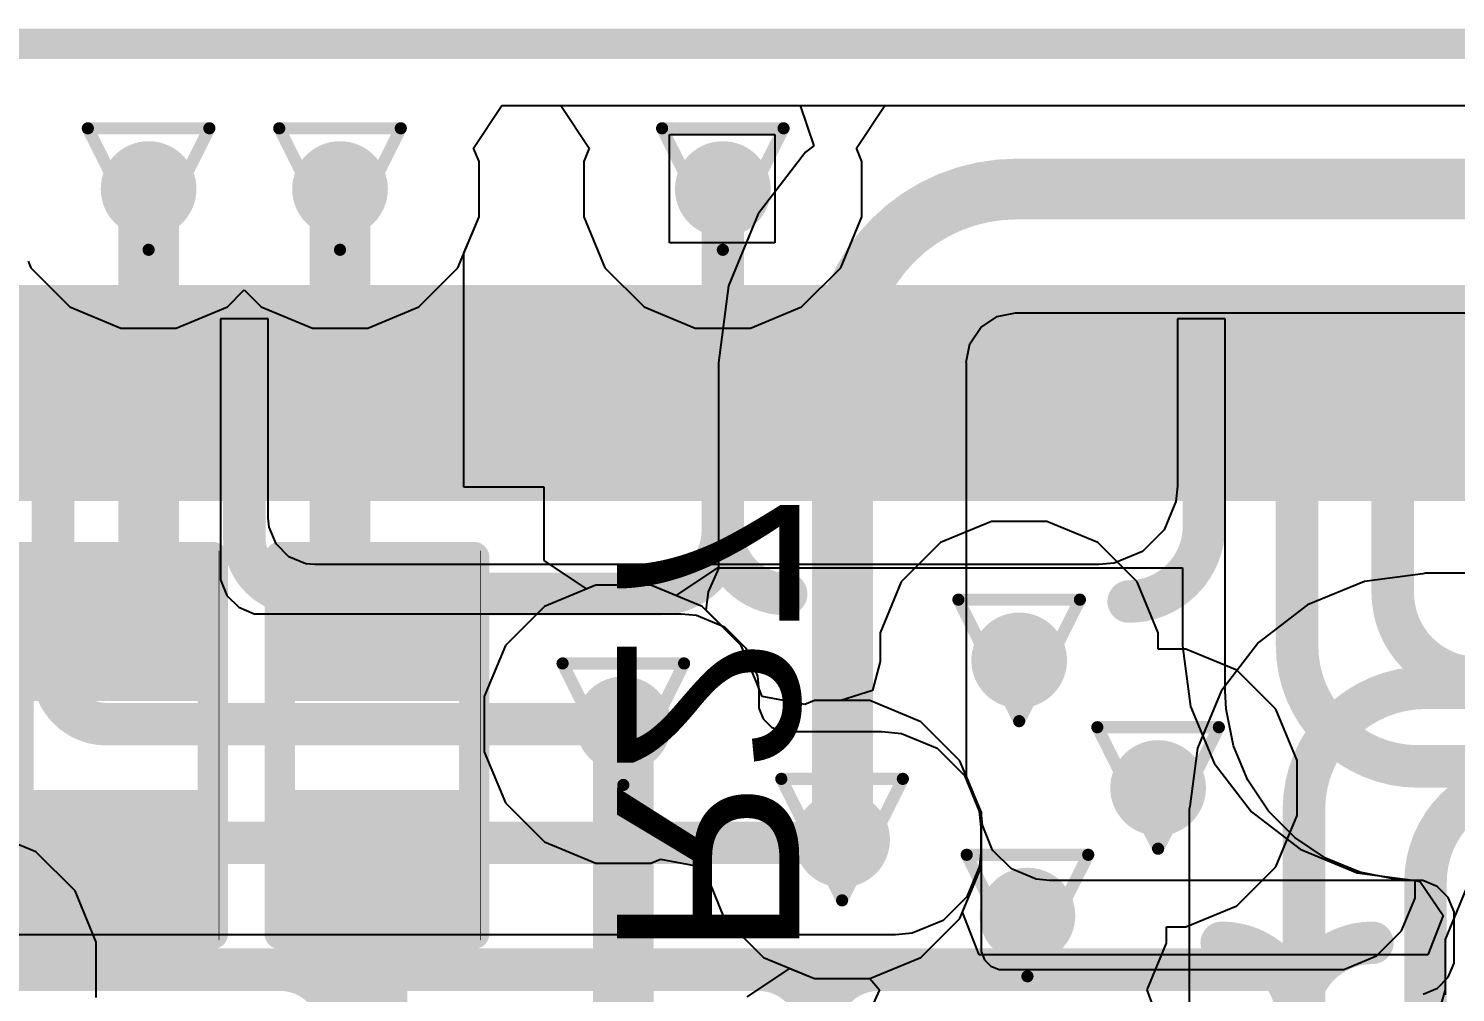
# Model space of a CAD drawing. Header units: inches. Extents: x -5 to 234, y -4 to 104.
# Drawn here: x 60 to 65.96, y 32.53 to 36.56 of the extents above; entities that cross this region are included whole.
import ezdxf

# ---------------------------------------------------------------- set-up
doc = ezdxf.new("R2010")
doc.units = ezdxf.units.IN
for name, color, linetype in [('Board Outline', 216, 'Continuous'), ('Bottom Layer', 5, 'Continuous'), ('Bottom Overlay', 54, 'Continuous'), ('Bottom Paste', 16, 'Continuous'), ('Bottom Solder', 6, 'Continuous'), ('Drill Drawing', 1, 'Continuous'), ('GND', 16, 'Continuous'), ('POWER', 76, 'Continuous'), ('Top Layer', 1, 'Continuous'), ('Top Solder', 216, 'Continuous'), ('Via Holes', 16, 'Continuous')]:
    doc.layers.add(name, color=color, linetype=linetype)
doc.styles.add('Arial', font='', dxfattribs={"height": 0.2})
doc.styles.get('Arial').set_extended_font_data('Arial')

# ---------------------------------------------------------------- blocks, each defined once
blk = doc.blocks.new('DF40C_100DS_0_4V_51__8')
at = {"layer": 'Top Layer'}
for points in [[(-11.3000028, 0.35000057), (-11.1000032, 0.35000057), (-11.1000032, -0.35000057), (-11.3000028, -0.35000057)], [(-10.89999852, 0.35000057), (-10.69999892, 0.35000057), (-10.69999892, -0.35000057), (-10.89999852, -0.35000057)], [(-10.49999678, 0.35000057), (-10.29999718, 0.35000057), (-10.29999718, -0.35000057), (-10.49999678, -0.35000057)], [(-10.10000012, 0.35000057), (-9.900000519999999, 0.35000057), (-9.900000519999999, -0.35000057), (-10.10000012, -0.35000057)], [(-9.700000919999999, 0.35000057), (-9.500001319999999, 0.35000057), (-9.500001319999999, -0.35000057), (-9.700000919999999, -0.35000057)], [(-9.30000172, 0.35000057), (-9.100002120000001, 0.35000057), (-9.100002120000001, -0.35000057), (-9.30000172, -0.35000057)], [(-8.899999979999999, 0.35000057), (-8.700000379999999, 0.35000057), (-8.700000379999999, -0.35000057), (-8.899999979999999, -0.35000057)], [(-8.500000779999999, 0.35000057), (-8.300001179999999, 0.35000057), (-8.300001179999999, -0.35000057), (-8.500000779999999, -0.35000057)], [(-8.100001579999999, 0.35000057), (-7.90000198, 0.35000057), (-7.90000198, -0.35000057), (-8.100001579999999, -0.35000057)], [(-7.69999984, 0.35000057), (-7.50000024, 0.35000057), (-7.50000024, -0.35000057), (-7.69999984, -0.35000057)], [(-7.300000639999999, 0.35000057), (-7.10000104, 0.35000057), (-7.10000104, -0.35000057), (-7.300000639999999, -0.35000057)], [(-6.899998899999999, 0.35000057), (-6.6999993, 0.35000057), (-6.6999993, -0.35000057), (-6.899998899999999, -0.35000057)], [(-6.50000224, 0.35000057), (-6.30000264, 0.35000057), (-6.30000264, -0.35000057), (-6.50000224, -0.35000057)], [(-6.09999796, 0.35000057), (-5.89999836, 0.35000057), (-5.89999836, -0.35000057), (-6.09999796, -0.35000057)], [(-5.7000013, 0.35000057), (-5.500001699999999, 0.35000057), (-5.500001699999999, -0.35000057), (-5.7000013, -0.35000057)]]:
    blk.add_hatch(color=1, dxfattribs=at).paths.add_polyline_path(points)
at = {"layer": 'Top Solder'}
for points in [[(-11.4016028, 0.45160057), (-10.9984032, 0.45160057), (-10.9984032, -0.45160057), (-11.4016028, -0.45160057)], [(-11.00159852, 0.45160057), (-10.59839892, 0.45160057), (-10.59839892, -0.45160057), (-11.00159852, -0.45160057)], [(-10.60159678, 0.45160057), (-10.19839718, 0.45160057), (-10.19839718, -0.45160057), (-10.60159678, -0.45160057)], [(-10.20160012, 0.45160057), (-9.79840052, 0.45160057), (-9.79840052, -0.45160057), (-10.20160012, -0.45160057)], [(-9.80160092, 0.45160057), (-9.39840132, 0.45160057), (-9.39840132, -0.45160057), (-9.80160092, -0.45160057)], [(-9.40160172, 0.45160057), (-8.99840212, 0.45160057), (-8.99840212, -0.45160057), (-9.40160172, -0.45160057)], [(-9.001599979999998, 0.45160057), (-8.59840038, 0.45160057), (-8.59840038, -0.45160057), (-9.001599979999998, -0.45160057)], [(-8.60160078, 0.45160057), (-8.19840118, 0.45160057), (-8.19840118, -0.45160057), (-8.60160078, -0.45160057)], [(-8.20160158, 0.45160057), (-7.79840198, 0.45160057), (-7.79840198, -0.45160057), (-8.20160158, -0.45160057)], [(-7.80159984, 0.45160057), (-7.39840024, 0.45160057), (-7.39840024, -0.45160057), (-7.80159984, -0.45160057)], [(-7.401600639999999, 0.45160057), (-6.998401039999999, 0.45160057), (-6.998401039999999, -0.45160057), (-7.401600639999999, -0.45160057)], [(-7.001598899999999, 0.45160057), (-6.5983993, 0.45160057), (-6.5983993, -0.45160057), (-7.001598899999999, -0.45160057)], [(-6.60160224, 0.45160057), (-6.198402639999999, 0.45160057), (-6.198402639999999, -0.45160057), (-6.60160224, -0.45160057)], [(-6.20159796, 0.45160057), (-5.798398359999999, 0.45160057), (-5.798398359999999, -0.45160057), (-6.20159796, -0.45160057)], [(-5.8016013, 0.45160057), (-5.398401699999999, 0.45160057), (-5.398401699999999, -0.45160057), (-5.8016013, -0.45160057)], [(-5.40159702, 0.45160057), (-4.99839742, 0.45160057), (-4.99839742, -0.45160057), (-5.40159702, -0.45160057)]]:
    blk.add_hatch(color=216, dxfattribs=at).paths.add_polyline_path(points)
blk = doc.blocks.new('R___0402_B_39')
at = {"layer": 'Bottom Layer'}
for points in [[(-0.2413, 0.3175), (-0.2412999999999999, -0.3175), (-0.6985, -0.3175), (-0.6985, 0.3175)], [(0.6985, 0.3175), (0.6985, -0.3175), (0.2413, -0.3175), (0.2412999999999999, 0.3175)]]:
    blk.add_hatch(color=5, dxfattribs=at).paths.add_polyline_path(points)
at = {"layer": 'Bottom Paste'}
for points in [[(-0.2413, 0.3175), (-0.2412999999999999, -0.3175), (-0.6985, -0.3175), (-0.6985, 0.3175)], [(0.6985, 0.3175), (0.6985, -0.3175), (0.2413, -0.3175), (0.2412999999999999, 0.3175)]]:
    blk.add_hatch(color=16, dxfattribs=at).paths.add_polyline_path(points)
at = {"layer": 'Bottom Solder'}
for points in [[(-0.18629884, 0.37250116), (-0.1862988399999999, -0.37250116), (-0.75350116, -0.37250116), (-0.75350116, 0.37250116)], [(0.75350116, 0.37250116), (0.75350116, -0.37250116), (0.18629884, -0.37250116), (0.1862988399999999, 0.37250116)]]:
    blk.add_hatch(color=6, dxfattribs=at).paths.add_polyline_path(points)
at = {"layer": 'Bottom Overlay'}
for points, const_width in [([(0.7874, 0.4064), (-0.7874, 0.4064)], 0.127), ([(-0.7874, -0.4064), (-0.7874, 0.4064)], 0.127), ([(0.8128, 0.4318), (-0.8128, 0.4318)], 0.0032258), ([(0.7874, -0.4064), (0.7874, 0.4064)], 0.127), ([(0.7874, -0.4064), (-0.7874, -0.4064)], 0.127)]:
    blk.add_lwpolyline(points, dxfattribs=dict(at, const_width=const_width))
for points, const_width in [([(-0.8191499999999999, 0.4064, 1), (-0.7556499999999999, 0.4064, 1)], 0.0635), ([(-0.8191499999999999, 0.4064, 1), (-0.7556499999999999, 0.4064, 1)], 0.0635), ([(-0.81360518, 0.4318, 1), (-0.8119948199999999, 0.4318, 1)], 0.0016129), ([(0.7556499999999999, 0.4064, 1), (0.8191499999999999, 0.4064, 1)], 0.0635), ([(0.7556499999999999, 0.4064, 1), (0.8191499999999999, 0.4064, 1)], 0.0635), ([(0.8119948199999999, 0.4318, 1), (0.81360518, 0.4318, 1)], 0.0016129), ([(-0.8191499999999999, -0.4064, 1), (-0.7556499999999999, -0.4064, 1)], 0.0635), ([(-0.8191499999999999, -0.4064, 1), (-0.7556499999999999, -0.4064, 1)], 0.0635), ([(0.7556499999999999, -0.4064, 1), (0.8191499999999999, -0.4064, 1)], 0.0635), ([(0.7556499999999999, -0.4064, 1), (0.8191499999999999, -0.4064, 1)], 0.0635)]:
    blk.add_lwpolyline(points, format="xyb", close=True, dxfattribs=dict(at, const_width=const_width))
blk = doc.blocks.new('R___0402_B_40')
at = {"layer": 'Bottom Layer'}
for points in [[(-0.2413, 0.3175), (-0.2412999999999999, -0.3175), (-0.6985, -0.3175), (-0.6985, 0.3175)], [(0.6985, 0.3175), (0.6985, -0.3175), (0.2413, -0.3175), (0.2412999999999999, 0.3175)]]:
    blk.add_hatch(color=5, dxfattribs=at).paths.add_polyline_path(points)
at = {"layer": 'Bottom Paste'}
for points in [[(-0.2413, 0.3175), (-0.2412999999999999, -0.3175), (-0.6985, -0.3175), (-0.6985, 0.3175)], [(0.6985, 0.3175), (0.6985, -0.3175), (0.2413, -0.3175), (0.2412999999999999, 0.3175)]]:
    blk.add_hatch(color=16, dxfattribs=at).paths.add_polyline_path(points)
at = {"layer": 'Bottom Solder'}
for points in [[(-0.18629884, 0.37250116), (-0.1862988399999999, -0.37250116), (-0.75350116, -0.37250116), (-0.75350116, 0.37250116)], [(0.75350116, 0.37250116), (0.75350116, -0.37250116), (0.18629884, -0.37250116), (0.1862988399999999, 0.37250116)]]:
    blk.add_hatch(color=6, dxfattribs=at).paths.add_polyline_path(points)
at = {"layer": 'Bottom Overlay'}
for points, const_width in [([(0.7874, 0.4064), (-0.7874, 0.4064)], 0.127), ([(-0.7874, -0.4064), (-0.7874, 0.4064)], 0.127), ([(0.8128, 0.4318), (-0.8128, 0.4318)], 0.0032258), ([(0.7874, -0.4064), (0.7874, 0.4064)], 0.127), ([(0.7874, -0.4064), (-0.7874, -0.4064)], 0.127)]:
    blk.add_lwpolyline(points, dxfattribs=dict(at, const_width=const_width))
for points, const_width in [([(-0.8191499999999999, 0.4064, 1), (-0.7556499999999999, 0.4064, 1)], 0.0635), ([(-0.8191499999999999, 0.4064, 1), (-0.7556499999999999, 0.4064, 1)], 0.0635), ([(-0.81360518, 0.4318, 1), (-0.8119948199999999, 0.4318, 1)], 0.0016129), ([(0.7556499999999999, 0.4064, 1), (0.8191499999999999, 0.4064, 1)], 0.0635), ([(0.7556499999999999, 0.4064, 1), (0.8191499999999999, 0.4064, 1)], 0.0635), ([(0.8119948199999999, 0.4318, 1), (0.81360518, 0.4318, 1)], 0.0016129), ([(-0.8191499999999999, -0.4064, 1), (-0.7556499999999999, -0.4064, 1)], 0.0635), ([(-0.8191499999999999, -0.4064, 1), (-0.7556499999999999, -0.4064, 1)], 0.0635), ([(0.7556499999999999, -0.4064, 1), (0.8191499999999999, -0.4064, 1)], 0.0635), ([(0.7556499999999999, -0.4064, 1), (0.8191499999999999, -0.4064, 1)], 0.0635)]:
    blk.add_lwpolyline(points, format="xyb", close=True, dxfattribs=dict(at, const_width=const_width))

msp = doc.modelspace()

# ---------------------------------------------------------------- hatches: boundary and pattern name
at = {"layer": 'Bottom Layer'}
h = msp.add_hatch(color=5, dxfattribs=at)
edge = h.paths.add_edge_path()
edge.add_arc((60.49991202, 35.89237677999999), 0.1999996, 0, 360)
h = msp.add_hatch(color=5, dxfattribs=at)
edge = h.paths.add_edge_path()
edge.add_arc((61.2999155, 35.89237677999999), 0.1999996, 0, 360)
h = msp.add_hatch(color=5, dxfattribs=at)
edge = h.paths.add_edge_path()
edge.add_arc((62.89991484, 35.89237677999999), 0.1999996, 0, 360)
h = msp.add_hatch(color=5, dxfattribs=at)
edge = h.paths.add_edge_path()
edge.add_arc((64.1384798, 33.92169999999999), 0.1999996, 0, 360)
h = msp.add_hatch(color=5, dxfattribs=at)
edge = h.paths.add_edge_path()
edge.add_arc((62.48399999999999, 33.65499999999999), 0.1999996, 0, 360)
h = msp.add_hatch(color=5, dxfattribs=at)
edge = h.paths.add_edge_path()
edge.add_arc((64.7192, 33.3883), 0.1999996, 0, 360)
h = msp.add_hatch(color=5, dxfattribs=at)
edge = h.paths.add_edge_path()
edge.add_arc((63.3984, 33.1724), 0.1999996, 0, 360)
h = msp.add_hatch(color=5, dxfattribs=at)
edge = h.paths.add_edge_path()
edge.add_arc((64.17309999999999, 32.8549), 0.1999996, 0, 360)
at = {"layer": 'GND'}
h = msp.add_hatch(color=16, dxfattribs=at)
edge = h.paths.add_edge_path()
edge.add_arc((60.49991202, 35.89237677999999), 0.1999996, 0, 360)
h = msp.add_hatch(color=16, dxfattribs=at)
edge = h.paths.add_edge_path()
edge.add_arc((61.2999155, 35.89237677999999), 0.1999996, 0, 360)
h = msp.add_hatch(color=16, dxfattribs=at)
edge = h.paths.add_edge_path()
edge.add_arc((62.89991484, 35.89237677999999), 0.1999996, 0, 360)
h = msp.add_hatch(color=16, dxfattribs=at)
edge = h.paths.add_edge_path()
edge.add_arc((64.1384798, 33.92169999999999), 0.1999996, 0, 360)
h = msp.add_hatch(color=16, dxfattribs=at)
edge = h.paths.add_edge_path()
edge.add_arc((62.48399999999999, 33.65499999999999), 0.1999996, 0, 360)
h = msp.add_hatch(color=16, dxfattribs=at)
edge = h.paths.add_edge_path()
edge.add_arc((64.7192, 33.3883), 0.1999996, 0, 360)
h = msp.add_hatch(color=16, dxfattribs=at)
edge = h.paths.add_edge_path()
edge.add_arc((63.3984, 33.1724), 0.1999996, 0, 360)
h = msp.add_hatch(color=16, dxfattribs=at)
edge = h.paths.add_edge_path()
edge.add_arc((64.17309999999999, 32.8549), 0.1999996, 0, 360)
at = {"layer": 'POWER'}
h = msp.add_hatch(color=76, dxfattribs=at)
edge = h.paths.add_edge_path()
edge.add_arc((60.49991202, 35.89237677999999), 0.1999996, 0, 360)
h = msp.add_hatch(color=76, dxfattribs=at)
edge = h.paths.add_edge_path()
edge.add_arc((61.2999155, 35.89237677999999), 0.1999996, 0, 360)
h = msp.add_hatch(color=76, dxfattribs=at)
edge = h.paths.add_edge_path()
edge.add_arc((62.89991484, 35.89237677999999), 0.1999996, 0, 360)
h = msp.add_hatch(color=76, dxfattribs=at)
edge = h.paths.add_edge_path()
edge.add_arc((64.1384798, 33.92169999999999), 0.1999996, 0, 360)
h = msp.add_hatch(color=76, dxfattribs=at)
edge = h.paths.add_edge_path()
edge.add_arc((62.48399999999999, 33.65499999999999), 0.1999996, 0, 360)
h = msp.add_hatch(color=76, dxfattribs=at)
edge = h.paths.add_edge_path()
edge.add_arc((64.7192, 33.3883), 0.1999996, 0, 360)
h = msp.add_hatch(color=76, dxfattribs=at)
edge = h.paths.add_edge_path()
edge.add_arc((63.3984, 33.1724), 0.1999996, 0, 360)
h = msp.add_hatch(color=76, dxfattribs=at)
edge = h.paths.add_edge_path()
edge.add_arc((64.17309999999999, 32.8549), 0.1999996, 0, 360)
at = {"layer": 'Top Layer'}
h = msp.add_hatch(color=1, dxfattribs=at)
edge = h.paths.add_edge_path()
edge.add_arc((60.49991202, 35.89237677999999), 0.1999996, 0, 360)
h = msp.add_hatch(color=1, dxfattribs=at)
edge = h.paths.add_edge_path()
edge.add_arc((61.2999155, 35.89237677999999), 0.1999996, 0, 360)
h = msp.add_hatch(color=1, dxfattribs=at)
edge = h.paths.add_edge_path()
edge.add_arc((62.89991484, 35.89237677999999), 0.1999996, 0, 360)
h = msp.add_hatch(color=1, dxfattribs=at)
edge = h.paths.add_edge_path()
edge.add_arc((64.1384798, 33.92169999999999), 0.1999996, 0, 360)
h = msp.add_hatch(color=1, dxfattribs=at)
edge = h.paths.add_edge_path()
edge.add_arc((62.48399999999999, 33.65499999999999), 0.1999996, 0, 360)
h = msp.add_hatch(color=1, dxfattribs=at)
edge = h.paths.add_edge_path()
edge.add_arc((64.7192, 33.3883), 0.1999996, 0, 360)
h = msp.add_hatch(color=1, dxfattribs=at)
edge = h.paths.add_edge_path()
edge.add_arc((63.3984, 33.1724), 0.1999996, 0, 360)
h = msp.add_hatch(color=1, dxfattribs=at)
edge = h.paths.add_edge_path()
edge.add_arc((64.17309999999999, 32.8549), 0.1999996, 0, 360)
at = {"layer": 'Via Holes'}
h = msp.add_hatch(color=7, dxfattribs=at)
edge = h.paths.add_edge_path()
edge.add_arc((60.49991202, 35.89237677999999), 0.0999998, 0, 360)
h = msp.add_hatch(color=7, dxfattribs=at)
edge = h.paths.add_edge_path()
edge.add_arc((61.2999155, 35.89237677999999), 0.0999998, 0, 360)
h = msp.add_hatch(color=7, dxfattribs=at)
edge = h.paths.add_edge_path()
edge.add_arc((62.89991484, 35.89237677999999), 0.0999998, 0, 360)
h = msp.add_hatch(color=7, dxfattribs=at)
edge = h.paths.add_edge_path()
edge.add_arc((64.1384798, 33.92169999999999), 0.0999998, 0, 360)
h = msp.add_hatch(color=7, dxfattribs=at)
edge = h.paths.add_edge_path()
edge.add_arc((62.48399999999999, 33.65499999999999), 0.0999998, 0, 360)
h = msp.add_hatch(color=7, dxfattribs=at)
edge = h.paths.add_edge_path()
edge.add_arc((64.7192, 33.3883), 0.0999998, 0, 360)
h = msp.add_hatch(color=7, dxfattribs=at)
edge = h.paths.add_edge_path()
edge.add_arc((63.3984, 33.1724), 0.0999998, 0, 360)
h = msp.add_hatch(color=7, dxfattribs=at)
edge = h.paths.add_edge_path()
edge.add_arc((64.17309999999999, 32.8549), 0.0999998, 0, 360)

# ---------------------------------------------------------------- linework, layer by layer
at = {"layer": 'Board Outline', "const_width": 0.127}
msp.add_lwpolyline([(-0.4520183999999999, 36.49995494), (88.4519821, 36.49995494)], dxfattribs=at)
at = {"layer": 'Bottom Layer'}
for p, q in [((61.85803223999999, 36.06318923999999), (61.97683311999999, 36.24099178)), ((61.97683311999999, 36.24099178), (63.2234321, 36.24099178)), ((63.2234321, 36.24099178), (63.28058463999999, 36.07262533999999)), ((61.88091509999999, 36.00794424), (61.85803223999999, 36.06318923999999)), ((63.2461143, 36.04617632), (63.04814924, 35.78818089999999)), ((63.28058463999999, 36.07262533999999), (63.2461143, 36.04617632)), ((61.88091509999999, 35.77680932), (61.88091509999999, 36.00794424)), ((63.04814924, 35.78818089999999), (62.92370194, 35.48773954)), ((61.81786722, 35.62459982), (61.88091509999999, 35.77680932)), ((61.81786722, 34.64557968), (61.81786722, 35.62459982)), ((62.92370194, 35.48773954), (62.88125599999999, 35.16532718)), ((64.04645052, 35.35970576), (64.12370716, 35.37507276)), ((64.12370716, 35.37507276), (64.12696344, 35.37442506)), ((64.12696344, 35.37442506), (67.03213923999999, 35.37442506)), ((63.93258486, 35.2458401), (63.97819309999999, 35.31409752)), ((63.97819309999999, 35.31409752), (64.04645052, 35.35970576)), ((63.91721786, 35.16858345999999), (63.93258486, 35.2458401)), ((62.88125599999999, 35.16532718), (62.88196212, 35.16532718)), ((62.88196212, 35.16532718), (62.88196212, 34.31100326)), ((63.91786555999999, 35.16532718), (63.91721786, 35.16858345999999)), ((63.91786555999999, 33.4365219), (63.91786555999999, 35.16532718)), ((62.15270272, 34.64557968), (61.81786722, 34.64557968)), ((62.15270272, 34.33909058), (62.15270272, 34.64557968)), ((62.33050526, 34.2202897), (62.15270272, 34.33909058)), ((62.88196212, 34.31100326), (62.70415958, 34.19267482)), ((62.36843254, 34.2359996), (62.33050526, 34.2202897)), ((62.59956746, 34.2359996), (62.36843254, 34.2359996)), ((62.70415958, 34.19267482), (62.59956746, 34.2359996)), ((65.58151729999999, 34.25210827999999), (65.34363106, 34.15357406)), ((65.82539539999999, 34.28421641999999), (65.58151729999999, 34.25210827999999)), ((65.8368, 34.28648464), (65.82539539999999, 34.28421641999999)), ((72.97769504, 34.28648464), (65.8368, 34.28648464)), ((65.34363106, 34.15357406), (65.13935409999999, 33.99682558)), ((65.13935409999999, 33.99682558), (64.98260562, 33.79254862)), ((64.98260562, 33.79254862), (64.8840714, 33.55466238)), ((64.8840714, 33.55466238), (64.85196325999999, 33.31078428)), ((63.97939959999999, 33.28796746), (63.91786555999999, 33.4365219)), ((63.97939959999999, 33.05683254), (63.97939959999999, 33.28796746)), ((64.85196325999999, 33.31078428), (64.84969504, 33.29937967999999)), ((64.84969504, 33.29937967999999), (64.84969504, 31.5106939)), ((63.89094664, 32.84328966), (63.97939959999999, 33.05683254)), ((63.72751033999999, 32.67985336), (63.89094664, 32.84328966)), ((63.00195171999999, 32.51529438), (63.17975426, 32.6340978)), ((63.17975426, 32.6340978), (63.28283253999999, 32.5914004)), ((63.51396746, 32.5914004), (63.72751033999999, 32.67985336)), ((63.28283253999999, 32.5914004), (63.51396746, 32.5914004))]:
    msp.add_line(p, q, dxfattribs=at)
for points, const_width in [([(60.49991202, 34.17388898), (60.49991202, 35.89237677999999)], 0.254), ([(61.2999155, 34.17567967999999), (61.2999155, 35.89237677999999)], 0.254), ([(64.12696344, 35.89237677999999), (67.2999162, 35.89237677999999)], 0.254), ([(63.39991384, 33.17391384), (63.39991384, 35.16532718)], 0.254), ([(60.36200272, 34.03597968), (60.49991202, 34.17388898)], 0.254), ([(61.2999155, 34.17567967999999), (61.4396155, 34.03597968)], 0.254), ([(61.4396155, 34.03597968), (61.45420271999999, 34.03597968)], 0.254), ([(65.8368, 33.80737968), (73.08730111999999, 33.80737968)], 0.1778), ([(62.48399999999999, 32.05649926), (62.48399999999999, 33.65499999999999)], 0.254), ([(65.3288, 31.369), (65.3288, 33.29937967999999)], 0.1778), ([(57.7575172, 33.15958062), (60.29860178, 33.15958062)], 0.254), ([(60.29860178, 33.15958062), (60.36200272, 33.09617968)], 0.254), ([(63.3984, 33.1724), (63.39991384, 33.17391384)], 0.254), ([(61.45420271999999, 32.39477646), (61.45420271999999, 33.09617968)], 0.254), ([(65.8368, 30.8356), (65.8368, 32.9946)], 0.1778)]:
    msp.add_lwpolyline(points, dxfattribs=dict(at, const_width=const_width))
for points, const_width in [([(60.43641202, 35.89237677999999, 1), (60.56341202, 35.89237677999999, 1)], 0.127), ([(61.2364155, 35.89237677999999, 1), (61.3634155, 35.89237677999999, 1)], 0.127), ([(64.06346343999999, 35.89237677999999, 1), (64.19046343999999, 35.89237677999999, 1)], 0.127), ([(64.06346343999999, 35.89237677999999, 1), (64.19046343999999, 35.89237677999999, 1)], 0.127), ([(63.33641384, 35.16532718, 1), (63.46341384, 35.16532718, 1)], 0.127), ([(63.33641384, 35.16532718, 1), (63.46341384, 35.16532718, 1)], 0.127), ([(60.43641202, 34.17388898, 1), (60.56341202, 34.17388898, 1)], 0.127), ([(60.43641202, 34.17388898, 1), (60.56341202, 34.17388898, 1)], 0.127), ([(61.2364155, 34.17567967999999, 1), (61.3634155, 34.17567967999999, 1)], 0.127), ([(61.2364155, 34.17567967999999, 1), (61.3634155, 34.17567967999999, 1)], 0.127), ([(60.29850272, 34.03597968, 1), (60.42550272, 34.03597968, 1)], 0.127), ([(61.3761155, 34.03597968, 1), (61.5031155, 34.03597968, 1)], 0.127), ([(61.3761155, 34.03597968, 1), (61.5031155, 34.03597968, 1)], 0.127), ([(61.39070271999999, 34.03597968, 1), (61.51770271999999, 34.03597968, 1)], 0.127), ([(65.79235, 33.80737968, 1), (65.88125, 33.80737968, 1)], 0.0889), ([(65.79235, 33.80737968, 1), (65.88125, 33.80737968, 1)], 0.0889), ([(62.4205, 33.65499999999999, 1), (62.54749999999999, 33.65499999999999, 1)], 0.127), ([(65.28435, 33.29937967999999, 1), (65.37325, 33.29937967999999, 1)], 0.0889), ([(65.28435, 33.29937967999999, 1), (65.37325, 33.29937967999999, 1)], 0.0889), ([(60.23510178, 33.15958062, 1), (60.36210178, 33.15958062, 1)], 0.127), ([(60.23510178, 33.15958062, 1), (60.36210178, 33.15958062, 1)], 0.127), ([(63.3349, 33.1724, 1), (63.46189999999999, 33.1724, 1)], 0.127), ([(63.33641384, 33.17391384, 1), (63.46341384, 33.17391384, 1)], 0.127), ([(63.33641384, 33.17391384, 1), (63.46341384, 33.17391384, 1)], 0.127), ([(60.29850272, 33.09617968, 1), (60.42550272, 33.09617968, 1)], 0.127), ([(61.39070271999999, 33.09617968, 1), (61.51770271999999, 33.09617968, 1)], 0.127), ([(65.79235, 32.9946, 1), (65.88125, 32.9946, 1)], 0.0889), ([(65.79235, 32.9946, 1), (65.88125, 32.9946, 1)], 0.0889)]:
    msp.add_lwpolyline(points, format="xyb", close=True, dxfattribs=dict(at, const_width=const_width))
for points, const_width in [([(63.39991384, 35.16532718, -0.4142135623730951), (64.12696344, 35.89237677999999)], 0.254), ([(65.3288, 33.29937967999999, -0.4142135623730951), (65.8368, 33.80737968)], 0.1778), ([(65.8368, 32.9946, -0.4142135623730951), (66.26859999999999, 33.4264)], 0.1778)]:
    msp.add_lwpolyline(points, format="xyb", dxfattribs=dict(at, const_width=const_width))
at = {"layer": 'Drill Drawing', "const_width": 0.0508}
for points in [[(60.24591201999999, 36.14637678), (60.75391201999999, 36.14637678)], [(60.24591201999999, 36.14637678), (60.49991202, 35.63837678)], [(60.49991202, 35.63837678), (60.75391201999999, 36.14637678)], [(61.0459155, 36.14637678), (61.5539155, 36.14637678)], [(61.0459155, 36.14637678), (61.2999155, 35.63837678)], [(61.2999155, 35.63837678), (61.5539155, 36.14637678)], [(62.64591484, 36.14637678), (63.15391484, 36.14637678)], [(62.64591484, 36.14637678), (62.89991484, 35.63837678)], [(62.89991484, 35.63837678), (63.15391484, 36.14637678)], [(63.8844798, 34.1757), (64.3924798, 34.1757)], [(63.8844798, 34.1757), (64.1384798, 33.6677)], [(64.1384798, 33.6677), (64.3924798, 34.1757)], [(62.23, 33.909), (62.738, 33.909)], [(62.23, 33.909), (62.48399999999999, 33.401)], [(62.48399999999999, 33.401), (62.738, 33.909)], [(64.4652, 33.6423), (64.97319999999999, 33.6423)], [(64.4652, 33.6423), (64.7192, 33.1343)], [(64.7192, 33.1343), (64.97319999999999, 33.6423)], [(63.1444, 33.4264), (63.65239999999999, 33.4264)], [(63.1444, 33.4264), (63.3984, 32.9184)], [(63.3984, 32.9184), (63.65239999999999, 33.4264)], [(63.9191, 33.1089), (64.4271, 33.1089)], [(63.9191, 33.1089), (64.17309999999999, 32.6009)], [(64.17309999999999, 32.6009), (64.4271, 33.1089)]]:
    msp.add_lwpolyline(points, dxfattribs=at)
at = {"layer": 'Drill Drawing', "const_width": 0.0254}
for points in [[(60.23321202, 36.14637678, 1), (60.25861202, 36.14637678, 1)], [(60.23321202, 36.14637678, 1), (60.25861202, 36.14637678, 1)], [(60.74121202, 36.14637678, 1), (60.76661202, 36.14637678, 1)], [(60.74121202, 36.14637678, 1), (60.76661202, 36.14637678, 1)], [(61.0332155, 36.14637678, 1), (61.05861549999999, 36.14637678, 1)], [(61.0332155, 36.14637678, 1), (61.05861549999999, 36.14637678, 1)], [(61.5412155, 36.14637678, 1), (61.5666155, 36.14637678, 1)], [(61.5412155, 36.14637678, 1), (61.5666155, 36.14637678, 1)], [(62.63321483999999, 36.14637678, 1), (62.65861484, 36.14637678, 1)], [(62.63321483999999, 36.14637678, 1), (62.65861484, 36.14637678, 1)], [(63.14121483999999, 36.14637678, 1), (63.16661484, 36.14637678, 1)], [(63.14121483999999, 36.14637678, 1), (63.16661484, 36.14637678, 1)], [(60.48721201999999, 35.63837678, 1), (60.51261201999999, 35.63837678, 1)], [(60.48721201999999, 35.63837678, 1), (60.51261201999999, 35.63837678, 1)], [(61.28721549999999, 35.63837678, 1), (61.3126155, 35.63837678, 1)], [(61.28721549999999, 35.63837678, 1), (61.3126155, 35.63837678, 1)], [(62.88721484, 35.63837678, 1), (62.91261484, 35.63837678, 1)], [(62.88721484, 35.63837678, 1), (62.91261484, 35.63837678, 1)], [(63.8717798, 34.1757, 1), (63.8971798, 34.1757, 1)], [(63.8717798, 34.1757, 1), (63.8971798, 34.1757, 1)], [(64.3797798, 34.1757, 1), (64.4051798, 34.1757, 1)], [(64.3797798, 34.1757, 1), (64.4051798, 34.1757, 1)], [(62.21729999999999, 33.909, 1), (62.24269999999999, 33.909, 1)], [(62.21729999999999, 33.909, 1), (62.24269999999999, 33.909, 1)], [(62.7253, 33.909, 1), (62.75069999999999, 33.909, 1)], [(62.7253, 33.909, 1), (62.75069999999999, 33.909, 1)], [(64.12577979999999, 33.6677, 1), (64.1511798, 33.6677, 1)], [(64.12577979999999, 33.6677, 1), (64.1511798, 33.6677, 1)], [(64.4525, 33.6423, 1), (64.47789999999999, 33.6423, 1)], [(64.4525, 33.6423, 1), (64.47789999999999, 33.6423, 1)], [(64.9605, 33.6423, 1), (64.9859, 33.6423, 1)], [(64.9605, 33.6423, 1), (64.9859, 33.6423, 1)], [(62.47129999999999, 33.401, 1), (62.4967, 33.401, 1)], [(62.47129999999999, 33.401, 1), (62.4967, 33.401, 1)], [(63.1317, 33.4264, 1), (63.15709999999999, 33.4264, 1)], [(63.1317, 33.4264, 1), (63.15709999999999, 33.4264, 1)], [(63.6397, 33.4264, 1), (63.6651, 33.4264, 1)], [(63.6397, 33.4264, 1), (63.6651, 33.4264, 1)], [(64.70649999999999, 33.1343, 1), (64.7319, 33.1343, 1)], [(64.70649999999999, 33.1343, 1), (64.7319, 33.1343, 1)], [(63.9064, 33.1089, 1), (63.9318, 33.1089, 1)], [(63.9064, 33.1089, 1), (63.9318, 33.1089, 1)], [(64.4144, 33.1089, 1), (64.43979999999999, 33.1089, 1)], [(64.4144, 33.1089, 1), (64.43979999999999, 33.1089, 1)], [(63.38569999999999, 32.9184, 1), (63.4111, 32.9184, 1)], [(63.38569999999999, 32.9184, 1), (63.4111, 32.9184, 1)], [(64.1604, 32.6009, 1), (64.1858, 32.6009, 1)], [(64.1604, 32.6009, 1), (64.1858, 32.6009, 1)]]:
    msp.add_lwpolyline(points, format="xyb", close=True, dxfattribs=at)
at = {"layer": 'GND'}
for p, q in [((61.85803223999999, 36.06318923999999), (61.97683311999999, 36.24099178)), ((61.97683311999999, 36.24099178), (66.62299858, 36.24099178)), ((61.88091509999999, 36.00794424), (61.85803223999999, 36.06318923999999)), ((61.88091509999999, 35.77680932), (61.88091509999999, 36.00794424)), ((61.79246214, 35.56326644), (61.88091509999999, 35.77680932)), ((59.99613858, 35.59037077999999), (60.00736538, 35.56326644)), ((60.00736538, 35.56326644), (60.17080168, 35.39983014)), ((61.62902584, 35.39983014), (61.79246214, 35.56326644)), ((60.82902236, 35.39983014), (60.89991375999999, 35.47072154)), ((60.89991375999999, 35.47072154), (60.97080516, 35.39983014)), ((60.17080168, 35.39983014), (60.38434456, 35.31137718)), ((60.61547947999999, 35.31137718), (60.82902236, 35.39983014)), ((60.97080516, 35.39983014), (61.18434804, 35.31137718)), ((61.41548296, 35.31137718), (61.62902584, 35.39983014)), ((60.38434456, 35.31137718), (60.61547947999999, 35.31137718)), ((61.18434804, 35.31137718), (61.41548296, 35.31137718)), ((62.36843254, 34.2359996), (62.15488965999999, 34.14754664)), ((62.59956746, 34.2359996), (62.36843254, 34.2359996)), ((62.81311033999999, 34.14754664), (62.59956746, 34.2359996)), ((62.15488965999999, 34.14754664), (61.99145335999999, 33.98411033999999)), ((62.97654664, 33.98411033999999), (62.81311033999999, 34.14754664)), ((61.99145335999999, 33.98411033999999), (61.9030004, 33.77056746)), ((63.0401076, 33.83066132), (62.97654664, 33.98411033999999)), ((63.06500214, 33.77056746), (63.0401076, 33.83066132)), ((61.9030004, 33.77056746), (61.9030004, 33.53943254)), ((63.2427996, 33.73681848), (63.06500214, 33.77056746)), ((63.28283253999999, 33.7533996), (63.2427996, 33.73681848)), ((63.51396746, 33.7533996), (63.28283253999999, 33.7533996)), ((63.72751033999999, 33.66494664), (63.51396746, 33.7533996)), ((63.89094664, 33.50151034), (63.72751033999999, 33.66494664)), ((61.9030004, 33.53943254), (61.99145335999999, 33.32588966)), ((63.97939959999999, 33.28796746), (63.89094664, 33.50151034)), ((61.99145335999999, 33.32588966), (62.15488965999999, 33.16245335999999)), ((63.97939959999999, 33.05683254), (63.97939959999999, 33.28796746)), ((62.15488965999999, 33.16245335999999), (62.36843254, 33.0740004)), ((62.36843254, 33.0740004), (62.59956746, 33.0740004)), ((62.59956746, 33.0740004), (62.6396004, 33.09058152)), ((62.6396004, 33.09058152), (62.81739785999999, 33.05683254)), ((62.81739785999999, 33.05683254), (62.84229239999999, 32.99673868)), ((63.89094664, 32.84328966), (63.97939959999999, 33.05683254)), ((62.84229239999999, 32.99673868), (62.90585335999999, 32.84328966)), ((66.00736862, 32.96811034), (65.91891566, 32.75456746)), ((62.90585335999999, 32.84328966), (63.06928966, 32.67985336)), ((63.72751033999999, 32.67985336), (63.89094664, 32.84328966)), ((65.91891566, 32.75456746), (65.91891566, 32.52343253999999)), ((63.06928966, 32.67985336), (63.28283253999999, 32.5914004)), ((63.51396746, 32.5914004), (63.72751033999999, 32.67985336)), ((63.28283253999999, 32.5914004), (63.51396746, 32.5914004))]:
    msp.add_line(p, q, dxfattribs=at)
at = {"layer": 'POWER'}
for p, q in [((61.85803223999999, 36.06318923999999), (61.97683311999999, 36.24099178)), ((61.97683311999999, 36.24099178), (62.22299722, 36.24099178)), ((62.22299722, 36.24099178), (62.34179809999999, 36.06318923999999)), ((63.45803158, 36.06318923999999), (63.57683246, 36.24099178)), ((63.57683246, 36.24099178), (66.62299858, 36.24099178)), ((61.88091509999999, 36.00794424), (61.85803223999999, 36.06318923999999)), ((62.34179809999999, 36.06318923999999), (62.31891524, 36.00794424)), ((63.48091444, 36.00794424), (63.45803158, 36.06318923999999)), ((61.88091509999999, 35.77680932), (61.88091509999999, 36.00794424)), ((62.31891524, 36.00794424), (62.31891524, 35.77680932)), ((63.48091444, 35.77680932), (63.48091444, 36.00794424)), ((61.79246214, 35.56326644), (61.88091509999999, 35.77680932)), ((62.31891524, 35.77680932), (62.4073682, 35.56326644)), ((63.39246147999999, 35.56326644), (63.48091444, 35.77680932)), ((59.99613858, 35.59037077999999), (60.00736538, 35.56326644)), ((60.00736538, 35.56326644), (60.17080168, 35.39983014)), ((61.62902584, 35.39983014), (61.79246214, 35.56326644)), ((62.4073682, 35.56326644), (62.57080449999999, 35.39983014)), ((63.22902518, 35.39983014), (63.39246147999999, 35.56326644)), ((60.82902236, 35.39983014), (60.89991375999999, 35.47072154)), ((60.89991375999999, 35.47072154), (60.97080516, 35.39983014)), ((60.17080168, 35.39983014), (60.38434456, 35.31137718)), ((60.61547947999999, 35.31137718), (60.82902236, 35.39983014)), ((60.97080516, 35.39983014), (61.18434804, 35.31137718)), ((61.41548296, 35.31137718), (61.62902584, 35.39983014)), ((62.57080449999999, 35.39983014), (62.78434737999999, 35.31137718)), ((63.0154823, 35.31137718), (63.22902518, 35.39983014)), ((60.38434456, 35.31137718), (60.61547947999999, 35.31137718)), ((61.18434804, 35.31137718), (61.41548296, 35.31137718)), ((62.78434737999999, 35.31137718), (63.0154823, 35.31137718)), ((64.02291234, 34.5026996), (63.80936946, 34.41424663999999)), ((64.25404726000001, 34.5026996), (64.02291234, 34.5026996)), ((64.46759014, 34.41424663999999), (64.25404726000001, 34.5026996)), ((63.80936946, 34.41424663999999), (63.64593315999999, 34.25081034)), ((64.63102644, 34.25081034), (64.46759014, 34.41424663999999)), ((62.36843254, 34.2359996), (62.15488965999999, 34.14754664)), ((62.59956746, 34.2359996), (62.36843254, 34.2359996)), ((62.81311033999999, 34.14754664), (62.59956746, 34.2359996)), ((63.64593315999999, 34.25081034), (63.5574802, 34.03726746)), ((64.7194794, 34.03726746), (64.63102644, 34.25081034)), ((62.15488965999999, 34.14754664), (61.99145335999999, 33.98411033999999)), ((62.97654664, 33.98411033999999), (62.81311033999999, 34.14754664)), ((63.5574802, 34.03726746), (63.5574802, 33.91766648)), ((64.7194794, 33.9692996), (64.7194794, 34.03726746)), ((61.99145335999999, 33.98411033999999), (61.9030004, 33.77056746)), ((63.0401076, 33.83066132), (62.97654664, 33.98411033999999)), ((64.83476746, 33.9692996), (64.7194794, 33.9692996)), ((65.04831034, 33.88084664), (64.83476746, 33.9692996)), ((63.5574802, 33.91766648), (63.52518918, 33.7957668)), ((65.21174664, 33.71741033999999), (65.04831034, 33.88084664)), ((63.06500214, 33.77056746), (63.0401076, 33.83066132)), ((61.9030004, 33.77056746), (61.9030004, 33.53943254)), ((63.2427996, 33.73681848), (63.06500214, 33.77056746)), ((63.52518918, 33.7957668), (63.39321331999999, 33.7533996)), ((63.28283253999999, 33.7533996), (63.2427996, 33.73681848)), ((63.39321331999999, 33.7533996), (63.28283253999999, 33.7533996)), ((65.3001996, 33.50386746), (65.21174664, 33.71741033999999)), ((61.9030004, 33.53943254), (61.99145335999999, 33.32588966)), ((65.3001996, 33.27273254), (65.3001996, 33.50386746)), ((61.99145335999999, 33.32588966), (62.15488965999999, 33.16245335999999)), ((65.21174664, 33.05918966), (65.3001996, 33.27273254)), ((60.0290265, 33.12106405999999), (59.84419832, 33.1976222)), ((62.15488965999999, 33.16245335999999), (62.36843254, 33.0740004)), ((60.19246279999999, 32.95762776), (60.0290265, 33.12106405999999)), ((62.36843254, 33.0740004), (62.59956746, 33.0740004)), ((62.59956746, 33.0740004), (62.6396004, 33.09058152)), ((62.6396004, 33.09058152), (62.81739785999999, 33.05683254)), ((62.81739785999999, 33.05683254), (62.84229239999999, 32.99673868)), ((65.04831034, 32.89575335999999), (65.21174664, 33.05918966)), ((62.84229239999999, 32.99673868), (62.90585335999999, 32.84328966)), ((60.28091576, 32.74408488), (60.19246279999999, 32.95762776)), ((66.00736862, 32.96811034), (65.91891566, 32.75456746)), ((64.83476746, 32.8073004), (65.04831034, 32.89575335999999)), ((62.90585335999999, 32.84328966), (63.06928966, 32.67985336)), ((64.75409959999999, 32.73933254), (64.75409959999999, 32.8073004)), ((64.75409959999999, 32.8073004), (64.83476746, 32.8073004)), ((60.28091576, 32.5129525), (60.28091576, 32.74408488)), ((65.91891566, 32.75456746), (65.91891566, 32.54485236)), ((64.6735435, 32.54485236), (64.75409959999999, 32.73933254)), ((63.06928966, 32.67985336), (63.28283253999999, 32.5914004)), ((63.28283253999999, 32.5914004), (63.51396491999999, 32.5914004)), ((63.51396491999999, 32.5914004), (63.55475478, 32.54485236)), ((63.55475478, 32.54485236), (63.47415296, 32.36704982)), ((64.7392152, 32.36704982), (64.6735435, 32.54485236)), ((65.91891566, 32.54485236), (65.90075719999999, 32.48241408))]:
    msp.add_line(p, q, dxfattribs=at)
at = {"layer": 'Top Layer'}
for p, q in [((62.67745148, 35.6677595), (62.67745148, 36.12025542)), ((62.67745148, 36.12025542), (63.11703403999999, 36.12025542)), ((63.11703403999999, 36.12025542), (63.11703403999999, 35.6677595)), ((63.11703403999999, 35.6677595), (62.67745148, 35.6677595)), ((60.99991864, 35.3498912), (60.79991903999999, 35.3498912)), ((60.79991903999999, 35.3498912), (60.79991903999999, 34.29356108)), ((60.9999161, 34.51695661999999), (60.99991864, 35.3498912)), ((64.79991358, 35.3498912), (64.79990595999999, 34.64988244)), ((64.99991318, 35.3498912), (64.79991358, 35.3498912)), ((64.99991318, 33.79499718), (64.99991318, 35.3498912)), ((64.79990595999999, 34.64988244), (64.79360675999999, 34.5859354)), ((64.79360675999999, 34.5859354), (64.74466604, 34.46777968)), ((60.9999161, 34.51695408), (60.9999161, 34.51695661999999)), ((61.00365497999999, 34.47894044), (60.9999161, 34.51695408)), ((61.0327456, 34.40869927999999), (61.00365497999999, 34.47894044)), ((64.74466604, 34.46777968), (64.65423442, 34.37734806)), ((61.0865047, 34.35494018), (61.0327456, 34.40869927999999)), ((61.15674586, 34.32584702), (61.0865047, 34.35494018)), ((64.65423442, 34.37734806), (64.53607869999999, 34.3284048)), ((60.79991903999999, 34.29356108), (60.79991649999999, 34.25843795999999)), ((61.1947595, 34.32210814), (61.15674586, 34.32584702)), ((64.47213419999999, 34.32210814), (61.1947595, 34.32210814)), ((62.83960762, 34.20778782), (62.88407539999999, 34.30888998)), ((62.88407539999999, 34.30888998), (64.8208127, 34.30888998)), ((64.53607869999999, 34.3284048), (64.47213165999999, 34.32210814)), ((64.47213165999999, 34.32210814), (64.47213419999999, 34.32210814)), ((64.8208127, 34.30888998), (64.8208127, 33.98354392)), ((60.79991649999999, 34.25843795999999), (60.82679478, 34.19354095999999)), ((60.82679478, 34.19354095999999), (60.87646448, 34.14387126)), ((62.829567, 34.13108998), (62.83960762, 34.20778782)), ((60.87646448, 34.14387126), (60.94136401999999, 34.11699298)), ((60.94136401999999, 34.11699298), (60.97648714, 34.11699805999999)), ((60.97648714, 34.11699805999999), (60.97648968, 34.11699805999999)), ((60.97648968, 34.11699805999999), (62.72601119999999, 34.11698536)), ((62.72601119999999, 34.11698536), (62.78932832, 34.11075474)), ((62.97654664, 33.98411033999999), (62.829567, 34.13108998)), ((62.78932832, 34.11075474), (62.90632072, 34.0623017)), ((62.90632072, 34.0623017), (62.99586334, 33.97276416)), ((63.0401076, 33.83066132), (62.97654664, 33.98411033999999)), ((62.99586334, 33.97276416), (63.044324, 33.85577429999999)), ((64.8208127, 33.98354392), (64.82315712, 33.97176086)), ((64.82315712, 33.97176086), (64.8551154, 33.72901814)), ((63.06500214, 33.77056746), (63.0401076, 33.83066132)), ((63.044324, 33.85577429999999), (63.05055716, 33.79245718)), ((63.05055716, 33.79245718), (63.05056224, 33.79245972)), ((63.05056224, 33.79245972), (63.05055969999999, 33.74547988)), ((63.2427996, 33.73681848), (63.06500214, 33.77056746)), ((65.0037308, 33.71723762), (64.99991318, 33.79499718)), ((64.99991318, 33.79499718), (64.99991318, 33.79499718)), ((63.05055969999999, 33.74547988), (63.05055969999999, 33.72134226)), ((63.05055969999999, 33.72134226), (63.06903312, 33.67674239999999)), ((63.28283253999999, 33.7533996), (63.2427996, 33.73681848)), ((63.51396746, 33.7533996), (63.28283253999999, 33.7533996)), ((63.72751033999999, 33.66494664), (63.51396746, 33.7533996)), ((64.8551154, 33.72901814), (64.95335752, 33.49183802)), ((65.03407109999999, 33.56470808), (65.0037308, 33.71723762)), ((63.06903312, 33.67674239999999), (63.10316564, 33.64260988)), ((63.10316564, 33.64260988), (63.1477655, 33.62413646)), ((63.89094664, 33.50151034), (63.72751033999999, 33.66494664)), ((63.1477655, 33.62413646), (63.17190312, 33.62413646)), ((63.17190312, 33.62413646), (63.17190312, 33.62413646)), ((63.17190312, 33.62413646), (63.56516877999999, 33.62413138)), ((63.56516877999999, 33.62413138), (63.64597888, 33.61617356)), ((63.64597888, 33.61617356), (63.79529785999999, 33.55432709999999)), ((63.79529785999999, 33.55432709999999), (63.90958262, 33.44004234)), ((65.09358584, 33.4210279), (65.03407109999999, 33.56470808)), ((63.97939959999999, 33.28796746), (63.89094664, 33.50151034)), ((64.95335752, 33.49183802), (65.10964118, 33.28816558)), ((63.90958262, 33.44004234), (63.97142908, 33.29072335999999)), ((65.17998648, 33.29171904), (65.09358584, 33.4210279)), ((63.97142908, 33.29072335999999), (63.9793869, 33.20991072)), ((63.97939959999999, 33.28796746), (63.97939452, 33.13186159999999)), ((63.97939959999999, 33.28796746), (63.97939959999999, 33.28796746)), ((63.9848987, 33.2321154), (63.97939959999999, 33.28796746)), ((63.97939959999999, 33.05683254), (63.97939959999999, 33.28796746)), ((65.10964118, 33.28816558), (65.31331108, 33.13188192)), ((65.28995578, 33.18174974), (65.17998648, 33.29171904)), ((64.0276469, 33.12891519999999), (63.9848987, 33.2321154)), ((63.9793869, 33.20991072), (63.97938944, 33.20991325999999)), ((63.97938944, 33.20991325999999), (63.97938944, 32.72301558)), ((65.41926464, 33.09534909999999), (65.28995578, 33.18174974)), ((63.97939452, 33.13186159999999), (63.97252128, 33.06205478)), ((64.10663328, 33.04992882), (64.0276469, 33.12891519999999)), ((65.31331108, 33.13188192), (65.55049374, 33.0336398)), ((63.90146731999999, 32.86868966), (63.97939959999999, 33.05683254)), ((63.97252128, 33.06205478), (63.91909492, 32.93306596)), ((64.20983348, 33.00718062), (64.10663328, 33.04992882)), ((65.56294482, 33.03583436), (65.41926464, 33.09534909999999)), ((64.26568553999999, 33.00168152), (64.20983348, 33.00718062)), ((65.79323645999999, 33.00168152), (64.26568553999999, 33.00168152)), ((65.55049374, 33.0336398), (65.79323645999999, 33.00168152)), ((65.71547436, 33.00549406), (65.56294482, 33.03583436)), ((65.79323138000001, 33.00167644), (65.71547436, 33.00549406)), ((65.79323138000001, 32.92757956), (65.79323138000001, 33.00167644)), ((65.82573321999999, 33.00168152), (65.79323391999999, 33.00167644)), ((65.79323391999999, 33.00167644), (65.79323645999999, 33.00168152)), ((65.79323645999999, 33.00168152), (65.80501952, 32.9993371)), ((65.80501952, 32.9993371), (65.81272588, 32.9993371)), ((65.81272588, 32.9993371), (65.9100917, 32.85560104)), ((65.88578643999999, 32.97680984), (65.82573321999999, 33.00168152)), ((63.91909492, 32.93306596), (63.8203702, 32.83434631999999)), ((65.73651826, 32.79066848), (65.79323138000001, 32.92757956)), ((65.9317452, 32.93085108), (65.88578643999999, 32.97680984)), ((65.95661688, 32.87079786), (65.9317452, 32.93085108)), ((63.97085504, 32.69088966), (63.90146731999999, 32.86868966)), ((65.95661179999999, 32.83829856), (65.95661688, 32.87079786)), ((63.8203702, 32.83434631999999), (63.69138138, 32.7809225)), ((65.9100917, 32.85560104), (65.84650534, 32.69089219999999)), ((65.95661688, 32.6885935), (65.95661179999999, 32.83829856)), ((63.62158472, 32.77404926), (56.96115099999999, 32.77404418)), ((63.69138138, 32.7809225), (63.62157456, 32.7740518)), ((63.62157456, 32.7740518), (63.62158472, 32.77404926)), ((65.63173056, 32.68588078), (65.73651826, 32.79066848)), ((65.61898484, 32.69088966), (63.97085504, 32.69088966)), ((63.97938944, 32.72301558), (63.97938944, 32.70434657999999)), ((63.97938944, 32.70434657999999), (63.99367439999999, 32.66985338)), ((65.49481947999999, 32.6291702), (65.63173056, 32.68588078)), ((65.84650534, 32.69089219999999), (65.61898484, 32.69089219999999)), ((65.61898484, 32.69089219999999), (65.61898484, 32.69088966)), ((65.95661688, 32.6563355), (65.95661688, 32.6885935)), ((65.95661688, 32.6885935), (65.95661688, 32.6885935)), ((63.99367439999999, 32.66985338), (64.02007515999999, 32.64345262)), ((64.02007515999999, 32.64345262), (64.05456835999999, 32.62916766)), ((64.05456835999999, 32.62916766), (64.07323736, 32.62916766)), ((64.07323736, 32.62916766), (65.42072514, 32.6291702)), ((64.07323736, 32.62916766), (64.07323736, 32.62916766)), ((65.42072514, 32.6291702), (65.49481947999999, 32.6291702)), ((65.93192807999999, 32.5967344), (65.95661688, 32.6563355)), ((65.88630968, 32.55111599999999), (65.93192807999999, 32.5967344)), ((65.82670858, 32.52642974), (65.88630968, 32.55111599999999))]:
    msp.add_line(p, q, dxfattribs=at)
at = {"layer": 'Top Layer', "const_width": 0.1778}
for points in [[(60.49991202, 34.99988936), (60.49991202, 35.89237677999999)], [(61.2999155, 34.99988936), (61.2999155, 35.89237677999999)], [(62.89991484, 34.99988936), (62.89991484, 35.89237677999999)], [(60.09991281999999, 33.87870034), (60.09991281999999, 34.99988936)], [(60.49991202, 34.99988936), (60.49991709999999, 34.99988936)], [(60.89991884, 34.43503146), (60.89991884, 34.99988936)], [(62.89991484, 34.46391126), (62.89991484, 34.99988936)], [(64.89991337999999, 34.99988936), (64.91101318, 34.98878955999999)], [(64.91101318, 34.48251676), (64.91101318, 34.98878955999999)], [(65.29991765999999, 33.98354392), (65.29991765999999, 34.99988936)], [(65.69991431999999, 34.20386606), (65.69991431999999, 34.99988936)], [(61.13580355999999, 34.19914674), (62.63515031999999, 34.19914674)], [(60.32361316, 33.65499999999999), (62.48399999999999, 33.65499999999999)], [(65.80501952, 33.47844206), (72.61357079999999, 33.47844206)], [(49.38019079999999, 33.15899134), (63.38499134, 33.15899134)], [(63.38499134, 33.15899134), (63.3984, 33.1724)], [(59.69991616, 32.62851742), (61.05039351999999, 32.62851742)], [(61.05039351999999, 32.62851742), (61.54943239999999, 32.62851742)], [(61.54943239999999, 32.62851742), (63.05039459999999, 32.62851742)], [(63.05039459999999, 32.62851742), (63.54943347999999, 32.62851742)], [(63.54943347999999, 32.62851742), (65.22627797999999, 32.62851742)], [(65.22627797999999, 32.62851742), (65.29991765999999, 32.62851742)], [(65.29991765999999, 32.42616324), (65.29991765999999, 32.62851742)]]:
    msp.add_lwpolyline(points, dxfattribs=at)
at = {"layer": 'Top Layer', "const_width": 0.0889}
for points in [[(60.45546202, 35.89237677999999, 1), (60.54436201999999, 35.89237677999999, 1)], [(61.2554655, 35.89237677999999, 1), (61.34436549999999, 35.89237677999999, 1)], [(62.85546483999999, 35.89237677999999, 1), (62.94436484, 35.89237677999999, 1)], [(60.05546282, 34.99988936, 1), (60.14436282, 34.99988936, 1)], [(60.45546202, 34.99988936, 1), (60.54436201999999, 34.99988936, 1)], [(60.45546202, 34.99988936, 1), (60.54436201999999, 34.99988936, 1)], [(60.45546709999999, 34.99988936, 1), (60.5443671, 34.99988936, 1)], [(60.85546884, 34.99988936, 1), (60.94436884, 34.99988936, 1)], [(61.2554655, 34.99988936, 1), (61.34436549999999, 34.99988936, 1)], [(62.85546483999999, 34.99988936, 1), (62.94436484, 34.99988936, 1)], [(62.85546483999999, 34.99988936, 1), (62.94436484, 34.99988936, 1)], [(64.85546337999999, 34.99988936, 1), (64.94436338, 34.99988936, 1)], [(64.86656318, 34.98878955999999, 1), (64.95546318, 34.98878955999999, 1)], [(64.86656318, 34.98878955999999, 1), (64.95546318, 34.98878955999999, 1)], [(65.25546766, 34.99988936, 1), (65.34436766, 34.99988936, 1)], [(65.65546432, 34.99988936, 1), (65.74436431999999, 34.99988936, 1)], [(62.85546483999999, 34.46391126, 1), (62.94436484, 34.46391126, 1)], [(62.85546483999999, 34.46391126, 1), (62.94436484, 34.46391126, 1)], [(62.85546483999999, 34.46391126, 1), (62.94436484, 34.46391126, 1)], [(64.86656318, 34.48251676, 1), (64.95546318, 34.48251676, 1)], [(64.86656318, 34.48251676, 1), (64.95546318, 34.48251676, 1)], [(60.85546884, 34.43503146, 1), (60.94436884, 34.43503146, 1)], [(60.85546884, 34.43503146, 1), (60.94436884, 34.43503146, 1)], [(65.65546432, 34.20386606, 1), (65.74436431999999, 34.20386606, 1)], [(65.65546432, 34.20386606, 1), (65.74436431999999, 34.20386606, 1)], [(61.09135355999999, 34.19914674, 1), (61.18025355999999, 34.19914674, 1)], [(61.09135355999999, 34.19914674, 1), (61.18025355999999, 34.19914674, 1)], [(62.59070032, 34.19914674, 1), (62.67960031999999, 34.19914674, 1)], [(62.59070032, 34.19914674, 1), (62.67960031999999, 34.19914674, 1)], [(63.12022936, 34.19914674, 1), (63.20912936, 34.19914674, 1)], [(64.55172256, 34.16767614, 1), (64.64062256, 34.16767614, 1)], [(65.25546766, 33.98354392, 1), (65.34436766, 33.98354392, 1)], [(65.25546766, 33.98354392, 1), (65.34436766, 33.98354392, 1)], [(60.05546282, 33.87870034, 1), (60.14436282, 33.87870034, 1)], [(60.05546282, 33.87870034, 1), (60.14436282, 33.87870034, 1)], [(60.27916316, 33.65499999999999, 1), (60.36806316, 33.65499999999999, 1)], [(60.27916316, 33.65499999999999, 1), (60.36806316, 33.65499999999999, 1)], [(62.43955, 33.65499999999999, 1), (62.52844999999999, 33.65499999999999, 1)], [(65.76056952, 33.47844206, 1), (65.84946952, 33.47844206, 1)], [(65.76056952, 33.47844206, 1), (65.84946952, 33.47844206, 1)], [(63.34054133999999, 33.15899134, 1), (63.42944134, 33.15899134, 1)], [(63.34054133999999, 33.15899134, 1), (63.42944134, 33.15899134, 1)], [(63.35395, 33.1724, 1), (63.44284999999999, 33.1724, 1)], [(64.94062704, 32.74100386, 1), (65.02952704, 32.74100386, 1)], [(65.57030827999999, 32.74100386, 1), (65.65920827999999, 32.74100386, 1)], [(61.00594352, 32.62851742, 1), (61.09484351999999, 32.62851742, 1)], [(61.00594352, 32.62851742, 1), (61.09484351999999, 32.62851742, 1)], [(61.00594352, 32.62851742, 1), (61.09484351999999, 32.62851742, 1)], [(61.5049824, 32.62851742, 1), (61.59388239999999, 32.62851742, 1)], [(61.5049824, 32.62851742, 1), (61.59388239999999, 32.62851742, 1)], [(61.5049824, 32.62851742, 1), (61.59388239999999, 32.62851742, 1)], [(63.00594459999999, 32.62851742, 1), (63.0948446, 32.62851742, 1)], [(63.00594459999999, 32.62851742, 1), (63.0948446, 32.62851742, 1)], [(63.00594459999999, 32.62851742, 1), (63.0948446, 32.62851742, 1)], [(63.50498347999999, 32.62851742, 1), (63.59388348, 32.62851742, 1)], [(63.50498347999999, 32.62851742, 1), (63.59388348, 32.62851742, 1)], [(63.50498347999999, 32.62851742, 1), (63.59388348, 32.62851742, 1)], [(65.18182798, 32.62851742, 1), (65.27072797999999, 32.62851742, 1)], [(65.18182798, 32.62851742, 1), (65.27072797999999, 32.62851742, 1)], [(65.18182798, 32.62851742, 1), (65.27072797999999, 32.62851742, 1)], [(65.18182798, 32.62851742, 1), (65.27072797999999, 32.62851742, 1)], [(65.25546766, 32.62851742, 1), (65.34436766, 32.62851742, 1)], [(65.25546766, 32.62851742, 1), (65.34436766, 32.62851742, 1)]]:
    msp.add_lwpolyline(points, format="xyb", close=True, dxfattribs=at)
at = {"layer": 'Top Layer', "const_width": 0.1778}
for points in [[(62.89991484, 34.46391126, -0.4142135623730951), (62.63515031999999, 34.19914674)], [(63.16467936, 34.19914674, -0.4142135623730951), (62.89991484, 34.46391126)], [(64.91101318, 34.48251676, -0.4142135623730951), (64.59617256, 34.16767614)], [(61.13580355999999, 34.19914674, -0.4142135623730951), (60.89991884, 34.43503146)], [(66.05628648, 33.8474939, -0.4142135623730951), (65.69991431999999, 34.20386606)], [(65.80501952, 33.47844206, -0.4142135623730951), (65.29991765999999, 33.98354392)], [(60.32361316, 33.65499999999999, -0.4142135623730951), (60.09991281999999, 33.87870034)], [(64.98507704000001, 32.74100386, -0.2217180101957494), (65.22627797999999, 32.62851742)], [(65.29991765999999, 32.42616324, -0.4142135623730951), (65.61475827999999, 32.74100386)], [(61.05039351999999, 32.62851742, -0.4142135623730951), (61.29991296, 32.37899798)], [(61.29991296, 32.37899798, -0.4142135623730951), (61.54943239999999, 32.62851742)], [(63.05039459999999, 32.62851742, -0.4142135623730951), (63.29991404, 32.37899798)], [(63.29991404, 32.37899798, -0.4142135623730951), (63.54943347999999, 32.62851742)], [(65.22627797999999, 32.62851742, -0.1763040352030641), (65.29991765999999, 32.42616324)]]:
    msp.add_lwpolyline(points, format="xyb", dxfattribs=at)

# ---------------------------------------------------------------- block references
msp.add_blockref('DF40C_100DS_0_4V_51__8', (71.29998694, 35.03988928))
at = {"rotation": 270}
for name, p in [('R___0402_B_39', (60.36200272, 33.56607968)), ('R___0402_B_40', (61.45420271999999, 33.56607968))]:
    msp.add_blockref(name, p, dxfattribs=at)

# ---------------------------------------------------------------- texts
at = {"layer": 'Bottom Overlay', "style": 'Arial', "text_generation_flag": 2}
msp.add_text('R27', height=0.7619999999999999, rotation=270, dxfattribs=at).set_placement((62.45700742, 32.67208858))

doc.saveas('drawing.dxf')
